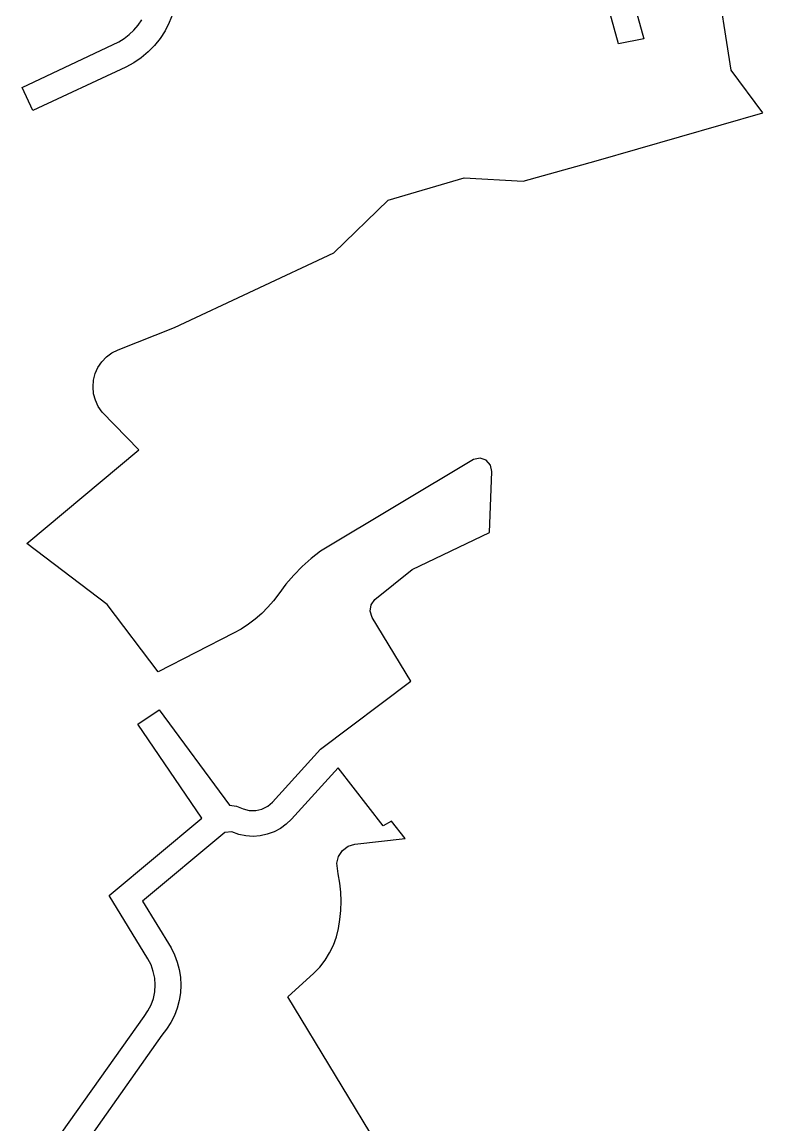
# Model space of a CAD drawing. Header units: millimetres. Extents: x 617751 to 636088, y 68402 to 77988.
# Drawn here: x 628650 to 628707.8, y 73980.6 to 74066.6 of the extents above; entities that cross this region are included whole.
import ezdxf

# ---------------------------------------------------------------- set-up
doc = ezdxf.new("R2010")
doc.units = ezdxf.units.MM
doc.header["$LTSCALE"] = 3
doc.header["$MEASUREMENT"] = 0
doc.layers.add('ALINHAMENTO PREDIAL', color=120, linetype='Continuous')

msp = doc.modelspace()

# ---------------------------------------------------------------- linework, layer by layer
at = {"layer": 'ALINHAMENTO PREDIAL'}
for points in [[(628697.26, 74069.814), (628698.505, 74065.303), (628696.538, 74064.911), (628694.718, 74071.506)], [(628697.26, 74069.814), (628698.505, 74065.303), (628696.538, 74064.911), (628694.718, 74071.506)], [(628697.26, 74069.814), (628698.505, 74065.303), (628696.538, 74064.911), (628694.718, 74071.506)], [(628697.26, 74069.814), (628698.505, 74065.303), (628696.538, 74064.911), (628694.718, 74071.506)], [(628697.26, 74069.814), (628698.505, 74065.303), (628696.538, 74064.911), (628694.718, 74071.506)], [(628697.26, 74069.814), (628698.505, 74065.303), (628696.538, 74064.911), (628694.718, 74071.506)], [(628697.26, 74069.814), (628698.505, 74065.303), (628696.538, 74064.911), (628694.718, 74071.506)], [(628697.26, 74069.814), (628698.505, 74065.303), (628696.538, 74064.911), (628694.718, 74071.506)], [(628651.356, 73977.544), (628659.487, 73989.018), (628659.794, 73989.454), (628660.039, 73989.929), (628660.216, 73990.432), (628660.324, 73990.955), (628660.36, 73991.488), (628660.323, 73992.021), (628660.213, 73992.544), (628660.034, 73993.046), (628659.787, 73993.52), (628656.774, 73998.462), (628664.011, 74004.498), (628659.009, 74011.828), (628660.661, 74012.956), (628666.156, 74005.509), (628666.711, 74005.422), (628667.218, 74005.223), (628667.703, 74005.096), (628668.204, 74005.089), (628668.693, 74005.202), (628669.14, 74005.429), (628669.52, 74005.756), (628673.275, 74009.879), (628680.304, 74015.174), (628677.297, 74020.157), (628677.131, 74020.639), (628677.21, 74021.143), (628677.517, 74021.551), (628680.412, 74023.899), (628686.451, 74026.786), (628686.651, 74031.551), (628686.542, 74032.049), (628686.2, 74032.429), (628685.716, 74032.591), (628685.215, 74032.492), (628673.276, 74025.321), (628672.533, 74024.751), (628671.831, 74024.132), (628671.174, 74023.466), (628670.564, 74022.756), (628670.005, 74022.006), (628669.601, 74021.465), (628669.16, 74020.953), (628668.684, 74020.474), (628668.175, 74020.029), (628667.636, 74019.621), (628667.071, 74019.252), (628666.48, 74018.923), (628660.604, 74015.92), (628656.608, 74021.176), (628650.336, 74025.913), (628659.081, 74033.235), (628656.223, 74036.182), (628655.919, 74036.618), (628655.694, 74037.099), (628655.555, 74037.611), (628655.505, 74038.14), (628655.546, 74038.67), (628655.677, 74039.184), (628655.894, 74039.669), (628656.191, 74040.109), (628656.559, 74040.493), (628656.986, 74040.808), (628657.462, 74041.045), (628661.865, 74042.787), (628674.312, 74048.599), (628678.537, 74052.706), (628684.476, 74054.467), (628689.086, 74054.187), (628694.786, 74055.784), (628707.803, 74059.534), (628705.334, 74062.845), (628704.089, 74070.684)], [(628651.356, 73977.544), (628659.487, 73989.018), (628659.794, 73989.454), (628660.039, 73989.929), (628660.216, 73990.432), (628660.324, 73990.955), (628660.36, 73991.488), (628660.323, 73992.021), (628660.213, 73992.544), (628660.034, 73993.046), (628659.787, 73993.52), (628656.774, 73998.462), (628664.011, 74004.498), (628659.009, 74011.828), (628660.661, 74012.956), (628666.156, 74005.509), (628666.711, 74005.422), (628667.218, 74005.223), (628667.703, 74005.096), (628668.204, 74005.089), (628668.693, 74005.202), (628669.14, 74005.429), (628669.52, 74005.756), (628673.275, 74009.879), (628680.304, 74015.174), (628677.297, 74020.157), (628677.131, 74020.639), (628677.21, 74021.143), (628677.517, 74021.551), (628680.412, 74023.899), (628686.451, 74026.786), (628686.651, 74031.551), (628686.542, 74032.049), (628686.2, 74032.429), (628685.716, 74032.591), (628685.215, 74032.492), (628673.276, 74025.321), (628672.533, 74024.751), (628671.831, 74024.132), (628671.174, 74023.466), (628670.564, 74022.756), (628670.005, 74022.006), (628669.601, 74021.465), (628669.16, 74020.953), (628668.684, 74020.474), (628668.175, 74020.029), (628667.636, 74019.621), (628667.071, 74019.252), (628666.48, 74018.923), (628660.604, 74015.92), (628656.608, 74021.176), (628650.336, 74025.913), (628659.081, 74033.235), (628656.223, 74036.182), (628655.919, 74036.618), (628655.694, 74037.099), (628655.555, 74037.611), (628655.505, 74038.14), (628655.546, 74038.67), (628655.677, 74039.184), (628655.894, 74039.669), (628656.191, 74040.109), (628656.559, 74040.493), (628656.986, 74040.808), (628657.462, 74041.045), (628661.865, 74042.787), (628674.312, 74048.599), (628678.537, 74052.706), (628684.476, 74054.467), (628689.086, 74054.187), (628694.786, 74055.784), (628707.803, 74059.534), (628705.334, 74062.845), (628704.089, 74070.684)], [(628651.356, 73977.544), (628659.487, 73989.018), (628659.794, 73989.454), (628660.039, 73989.929), (628660.216, 73990.432), (628660.324, 73990.955), (628660.36, 73991.488), (628660.323, 73992.021), (628660.213, 73992.544), (628660.034, 73993.046), (628659.787, 73993.52), (628656.774, 73998.462), (628664.011, 74004.498), (628659.009, 74011.828), (628660.661, 74012.956), (628666.156, 74005.509), (628666.711, 74005.422), (628667.218, 74005.223), (628667.703, 74005.096), (628668.204, 74005.089), (628668.693, 74005.202), (628669.14, 74005.429), (628669.52, 74005.756), (628673.275, 74009.879), (628680.304, 74015.174), (628677.297, 74020.157), (628677.131, 74020.639), (628677.21, 74021.143), (628677.517, 74021.551), (628680.412, 74023.899), (628686.451, 74026.786), (628686.651, 74031.551), (628686.542, 74032.049), (628686.2, 74032.429), (628685.716, 74032.591), (628685.215, 74032.492), (628673.276, 74025.321), (628672.533, 74024.751), (628671.831, 74024.132), (628671.174, 74023.466), (628670.564, 74022.756), (628670.005, 74022.006), (628669.601, 74021.465), (628669.16, 74020.953), (628668.684, 74020.474), (628668.175, 74020.029), (628667.636, 74019.621), (628667.071, 74019.252), (628666.48, 74018.923), (628660.604, 74015.92), (628656.608, 74021.176), (628650.336, 74025.913), (628659.081, 74033.235), (628656.223, 74036.182), (628655.919, 74036.618), (628655.694, 74037.099), (628655.555, 74037.611), (628655.505, 74038.14), (628655.546, 74038.67), (628655.677, 74039.184), (628655.894, 74039.669), (628656.191, 74040.109), (628656.559, 74040.493), (628656.986, 74040.808), (628657.462, 74041.045), (628661.865, 74042.787), (628674.312, 74048.599), (628678.537, 74052.706), (628684.476, 74054.467), (628689.086, 74054.187), (628694.786, 74055.784), (628707.803, 74059.534), (628705.334, 74062.845), (628704.089, 74070.684)], [(628651.356, 73977.544), (628659.487, 73989.018), (628659.794, 73989.454), (628660.039, 73989.929), (628660.216, 73990.432), (628660.324, 73990.955), (628660.36, 73991.488), (628660.323, 73992.021), (628660.213, 73992.544), (628660.034, 73993.046), (628659.787, 73993.52), (628656.774, 73998.462), (628664.011, 74004.498), (628659.009, 74011.828), (628660.661, 74012.956), (628666.156, 74005.509), (628666.711, 74005.422), (628667.218, 74005.223), (628667.703, 74005.096), (628668.204, 74005.089), (628668.693, 74005.202), (628669.14, 74005.429), (628669.52, 74005.756), (628673.275, 74009.879), (628680.304, 74015.174), (628677.297, 74020.157), (628677.131, 74020.639), (628677.21, 74021.143), (628677.517, 74021.551), (628680.412, 74023.899), (628686.451, 74026.786), (628686.651, 74031.551), (628686.542, 74032.049), (628686.2, 74032.429), (628685.716, 74032.591), (628685.215, 74032.492), (628673.276, 74025.321), (628672.533, 74024.751), (628671.831, 74024.132), (628671.174, 74023.466), (628670.564, 74022.756), (628670.005, 74022.006), (628669.601, 74021.465), (628669.16, 74020.953), (628668.684, 74020.474), (628668.175, 74020.029), (628667.636, 74019.621), (628667.071, 74019.252), (628666.48, 74018.923), (628660.604, 74015.92), (628656.608, 74021.176), (628650.336, 74025.913), (628659.081, 74033.235), (628656.223, 74036.182), (628655.919, 74036.618), (628655.694, 74037.099), (628655.555, 74037.611), (628655.505, 74038.14), (628655.546, 74038.67), (628655.677, 74039.184), (628655.894, 74039.669), (628656.191, 74040.109), (628656.559, 74040.493), (628656.986, 74040.808), (628657.462, 74041.045), (628661.865, 74042.787), (628674.312, 74048.599), (628678.537, 74052.706), (628684.476, 74054.467), (628689.086, 74054.187), (628694.786, 74055.784), (628707.803, 74059.534), (628705.334, 74062.845), (628704.089, 74070.684)], [(628651.356, 73977.544), (628659.487, 73989.018), (628659.794, 73989.454), (628660.039, 73989.929), (628660.216, 73990.432), (628660.324, 73990.955), (628660.36, 73991.488), (628660.323, 73992.021), (628660.213, 73992.544), (628660.034, 73993.046), (628659.787, 73993.52), (628656.774, 73998.462), (628664.011, 74004.498), (628659.009, 74011.828), (628660.661, 74012.956), (628666.156, 74005.509), (628666.711, 74005.422), (628667.218, 74005.223), (628667.703, 74005.096), (628668.204, 74005.089), (628668.693, 74005.202), (628669.14, 74005.429), (628669.52, 74005.756), (628673.275, 74009.879), (628680.304, 74015.174), (628677.297, 74020.157), (628677.131, 74020.639), (628677.21, 74021.143), (628677.517, 74021.551), (628680.412, 74023.899), (628686.451, 74026.786), (628686.651, 74031.551), (628686.542, 74032.049), (628686.2, 74032.429), (628685.716, 74032.591), (628685.215, 74032.492), (628673.276, 74025.321), (628672.533, 74024.751), (628671.831, 74024.132), (628671.174, 74023.466), (628670.564, 74022.756), (628670.005, 74022.006), (628669.601, 74021.465), (628669.16, 74020.953), (628668.684, 74020.474), (628668.175, 74020.029), (628667.636, 74019.621), (628667.071, 74019.252), (628666.48, 74018.923), (628660.604, 74015.92), (628656.608, 74021.176), (628650.336, 74025.913), (628659.081, 74033.235), (628656.223, 74036.182), (628655.919, 74036.618), (628655.694, 74037.099), (628655.555, 74037.611), (628655.505, 74038.14), (628655.546, 74038.67), (628655.677, 74039.184), (628655.894, 74039.669), (628656.191, 74040.109), (628656.559, 74040.493), (628656.986, 74040.808), (628657.462, 74041.045), (628661.865, 74042.787), (628674.312, 74048.599), (628678.537, 74052.706), (628684.476, 74054.467), (628689.086, 74054.187), (628694.786, 74055.784), (628707.803, 74059.534), (628705.334, 74062.845), (628704.089, 74070.684)], [(628651.356, 73977.544), (628659.487, 73989.018), (628659.794, 73989.454), (628660.039, 73989.929), (628660.216, 73990.432), (628660.324, 73990.955), (628660.36, 73991.488), (628660.323, 73992.021), (628660.213, 73992.544), (628660.034, 73993.046), (628659.787, 73993.52), (628656.774, 73998.462), (628664.011, 74004.498), (628659.009, 74011.828), (628660.661, 74012.956), (628666.156, 74005.509), (628666.711, 74005.422), (628667.218, 74005.223), (628667.703, 74005.096), (628668.204, 74005.089), (628668.693, 74005.202), (628669.14, 74005.429), (628669.52, 74005.756), (628673.275, 74009.879), (628680.304, 74015.174), (628677.297, 74020.157), (628677.131, 74020.639), (628677.21, 74021.143), (628677.517, 74021.551), (628680.412, 74023.899), (628686.451, 74026.786), (628686.651, 74031.551), (628686.542, 74032.049), (628686.2, 74032.429), (628685.716, 74032.591), (628685.215, 74032.492), (628673.276, 74025.321), (628672.533, 74024.751), (628671.831, 74024.132), (628671.174, 74023.466), (628670.564, 74022.756), (628670.005, 74022.006), (628669.601, 74021.465), (628669.16, 74020.953), (628668.684, 74020.474), (628668.175, 74020.029), (628667.636, 74019.621), (628667.071, 74019.252), (628666.48, 74018.923), (628660.604, 74015.92), (628656.608, 74021.176), (628650.336, 74025.913), (628659.081, 74033.235), (628656.223, 74036.182), (628655.919, 74036.618), (628655.694, 74037.099), (628655.555, 74037.611), (628655.505, 74038.14), (628655.546, 74038.67), (628655.677, 74039.184), (628655.894, 74039.669), (628656.191, 74040.109), (628656.559, 74040.493), (628656.986, 74040.808), (628657.462, 74041.045), (628661.865, 74042.787), (628674.312, 74048.599), (628678.537, 74052.706), (628684.476, 74054.467), (628689.086, 74054.187), (628694.786, 74055.784), (628707.803, 74059.534), (628705.334, 74062.845), (628704.089, 74070.684)], [(628651.356, 73977.544), (628659.487, 73989.018), (628659.794, 73989.454), (628660.039, 73989.929), (628660.216, 73990.432), (628660.324, 73990.955), (628660.36, 73991.488), (628660.323, 73992.021), (628660.213, 73992.544), (628660.034, 73993.046), (628659.787, 73993.52), (628656.774, 73998.462), (628664.011, 74004.498), (628659.009, 74011.828), (628660.661, 74012.956), (628666.156, 74005.509), (628666.711, 74005.422), (628667.218, 74005.223), (628667.703, 74005.096), (628668.204, 74005.089), (628668.693, 74005.202), (628669.14, 74005.429), (628669.52, 74005.756), (628673.275, 74009.879), (628680.304, 74015.174), (628677.297, 74020.157), (628677.131, 74020.639), (628677.21, 74021.143), (628677.517, 74021.551), (628680.412, 74023.899), (628686.451, 74026.786), (628686.651, 74031.551), (628686.542, 74032.049), (628686.2, 74032.429), (628685.716, 74032.591), (628685.215, 74032.492), (628673.276, 74025.321), (628672.533, 74024.751), (628671.831, 74024.132), (628671.174, 74023.466), (628670.564, 74022.756), (628670.005, 74022.006), (628669.601, 74021.465), (628669.16, 74020.953), (628668.684, 74020.474), (628668.175, 74020.029), (628667.636, 74019.621), (628667.071, 74019.252), (628666.48, 74018.923), (628660.604, 74015.92), (628656.608, 74021.176), (628650.336, 74025.913), (628659.081, 74033.235), (628656.223, 74036.182), (628655.919, 74036.618), (628655.694, 74037.099), (628655.555, 74037.611), (628655.505, 74038.14), (628655.546, 74038.67), (628655.677, 74039.184), (628655.894, 74039.669), (628656.191, 74040.109), (628656.559, 74040.493), (628656.986, 74040.808), (628657.462, 74041.045), (628661.865, 74042.787), (628674.312, 74048.599), (628678.537, 74052.706), (628684.476, 74054.467), (628689.086, 74054.187), (628694.786, 74055.784), (628707.803, 74059.534), (628705.334, 74062.845), (628704.089, 74070.684)], [(628651.356, 73977.544), (628659.487, 73989.018), (628659.794, 73989.454), (628660.039, 73989.929), (628660.216, 73990.432), (628660.324, 73990.955), (628660.36, 73991.488), (628660.323, 73992.021), (628660.213, 73992.544), (628660.034, 73993.046), (628659.787, 73993.52), (628656.774, 73998.462), (628664.011, 74004.498), (628659.009, 74011.828), (628660.661, 74012.956), (628666.156, 74005.509), (628666.711, 74005.422), (628667.218, 74005.223), (628667.703, 74005.096), (628668.204, 74005.089), (628668.693, 74005.202), (628669.14, 74005.429), (628669.52, 74005.756), (628673.275, 74009.879), (628680.304, 74015.174), (628677.297, 74020.157), (628677.131, 74020.639), (628677.21, 74021.143), (628677.517, 74021.551), (628680.412, 74023.899), (628686.451, 74026.786), (628686.651, 74031.551), (628686.542, 74032.049), (628686.2, 74032.429), (628685.716, 74032.591), (628685.215, 74032.492), (628673.276, 74025.321), (628672.533, 74024.751), (628671.831, 74024.132), (628671.174, 74023.466), (628670.564, 74022.756), (628670.005, 74022.006), (628669.601, 74021.465), (628669.16, 74020.953), (628668.684, 74020.474), (628668.175, 74020.029), (628667.636, 74019.621), (628667.071, 74019.252), (628666.48, 74018.923), (628660.604, 74015.92), (628656.608, 74021.176), (628650.336, 74025.913), (628659.081, 74033.235), (628656.223, 74036.182), (628655.919, 74036.618), (628655.694, 74037.099), (628655.555, 74037.611), (628655.505, 74038.14), (628655.546, 74038.67), (628655.677, 74039.184), (628655.894, 74039.669), (628656.191, 74040.109), (628656.559, 74040.493), (628656.986, 74040.808), (628657.462, 74041.045), (628661.865, 74042.787), (628674.312, 74048.599), (628678.537, 74052.706), (628684.476, 74054.467), (628689.086, 74054.187), (628694.786, 74055.784), (628707.803, 74059.534), (628705.334, 74062.845), (628704.089, 74070.684)], [(628661.706, 74067.19), (628661.457, 74066.565), (628661.138, 74065.934), (628660.756, 74065.339), (628660.315, 74064.786), (628659.821, 74064.281), (628659.277, 74063.829), (628658.69, 74063.435), (628658.067, 74063.102), (628650.816, 74059.699), (628649.966, 74061.509), (628657.516, 74065.066), (628657.942, 74065.332), (628658.34, 74065.64), (628658.703, 74065.987), (628659.03, 74066.37), (628659.316, 74066.783)], [(628661.706, 74067.19), (628661.457, 74066.565), (628661.138, 74065.934), (628660.756, 74065.339), (628660.315, 74064.786), (628659.821, 74064.281), (628659.277, 74063.829), (628658.69, 74063.435), (628658.067, 74063.102), (628650.816, 74059.699), (628649.966, 74061.509), (628657.516, 74065.066), (628657.942, 74065.332), (628658.34, 74065.64), (628658.703, 74065.987), (628659.03, 74066.37), (628659.316, 74066.783)], [(628661.706, 74067.19), (628661.457, 74066.565), (628661.138, 74065.934), (628660.756, 74065.339), (628660.315, 74064.786), (628659.821, 74064.281), (628659.277, 74063.829), (628658.69, 74063.435), (628658.067, 74063.102), (628650.816, 74059.699), (628649.966, 74061.509), (628657.516, 74065.066), (628657.942, 74065.332), (628658.34, 74065.64), (628658.703, 74065.987), (628659.03, 74066.37), (628659.316, 74066.783)], [(628661.706, 74067.19), (628661.457, 74066.565), (628661.138, 74065.934), (628660.756, 74065.339), (628660.315, 74064.786), (628659.821, 74064.281), (628659.277, 74063.829), (628658.69, 74063.435), (628658.067, 74063.102), (628650.816, 74059.699), (628649.966, 74061.509), (628657.516, 74065.066), (628657.942, 74065.332), (628658.34, 74065.64), (628658.703, 74065.987), (628659.03, 74066.37), (628659.316, 74066.783)], [(628661.706, 74067.19), (628661.457, 74066.565), (628661.138, 74065.934), (628660.756, 74065.339), (628660.315, 74064.786), (628659.821, 74064.281), (628659.277, 74063.829), (628658.69, 74063.435), (628658.067, 74063.102), (628650.816, 74059.699), (628649.966, 74061.509), (628657.516, 74065.066), (628657.942, 74065.332), (628658.34, 74065.64), (628658.703, 74065.987), (628659.03, 74066.37), (628659.316, 74066.783)], [(628661.706, 74067.19), (628661.457, 74066.565), (628661.138, 74065.934), (628660.756, 74065.339), (628660.315, 74064.786), (628659.821, 74064.281), (628659.277, 74063.829), (628658.69, 74063.435), (628658.067, 74063.102), (628650.816, 74059.699), (628649.966, 74061.509), (628657.516, 74065.066), (628657.942, 74065.332), (628658.34, 74065.64), (628658.703, 74065.987), (628659.03, 74066.37), (628659.316, 74066.783)], [(628661.706, 74067.19), (628661.457, 74066.565), (628661.138, 74065.934), (628660.756, 74065.339), (628660.315, 74064.786), (628659.821, 74064.281), (628659.277, 74063.829), (628658.69, 74063.435), (628658.067, 74063.102), (628650.816, 74059.699), (628649.966, 74061.509), (628657.516, 74065.066), (628657.942, 74065.332), (628658.34, 74065.64), (628658.703, 74065.987), (628659.03, 74066.37), (628659.316, 74066.783)], [(628661.706, 74067.19), (628661.457, 74066.565), (628661.138, 74065.934), (628660.756, 74065.339), (628660.315, 74064.786), (628659.821, 74064.281), (628659.277, 74063.829), (628658.69, 74063.435), (628658.067, 74063.102), (628650.816, 74059.699), (628649.966, 74061.509), (628657.516, 74065.066), (628657.942, 74065.332), (628658.34, 74065.64), (628658.703, 74065.987), (628659.03, 74066.37), (628659.316, 74066.783)], [(628678.169, 73978.28), (628670.725, 73990.565), (628672.739, 73992.389), (628673.206, 73992.878), (628673.62, 73993.412), (628673.977, 73993.986), (628674.273, 73994.594), (628674.503, 73995.229), (628674.667, 73995.884), (628674.781, 73996.589), (628674.848, 73997.299), (628674.869, 73998.012), (628674.843, 73998.725), (628674.771, 73999.435), (628674.652, 74000.139), (628674.537, 74000.983), (628674.673, 74001.517), (628674.982, 74001.974), (628675.426, 74002.301), (628675.955, 74002.457), (628679.864, 74002.913), (628678.818, 74004.265), (628678.167, 74003.908), (628674.652, 74008.421), (628670.998, 74004.409), (628670.591, 74004.02), (628670.135, 74003.691), (628669.637, 74003.428), (628669.108, 74003.235), (628668.557, 74003.118), (628667.996, 74003.077), (628667.434, 74003.114), (628666.883, 74003.228), (628666.352, 74003.417), (628665.798, 74003.384), (628659.379, 73998.03), (628661.598, 73994.386), (628661.869, 73993.84), (628662.083, 73993.27), (628662.237, 73992.68), (628662.33, 73992.077), (628662.36, 73991.468), (628662.327, 73990.86), (628662.232, 73990.257), (628662.075, 73989.668), (628661.858, 73989.099), (628661.584, 73988.554), (628661.255, 73988.041), (628660.876, 73987.564), (628652.99, 73976.39)], [(628678.169, 73978.28), (628670.725, 73990.565), (628672.739, 73992.389), (628673.206, 73992.878), (628673.62, 73993.412), (628673.977, 73993.986), (628674.273, 73994.594), (628674.503, 73995.229), (628674.667, 73995.884), (628674.781, 73996.589), (628674.848, 73997.299), (628674.869, 73998.012), (628674.843, 73998.725), (628674.771, 73999.435), (628674.652, 74000.139), (628674.537, 74000.983), (628674.673, 74001.517), (628674.982, 74001.974), (628675.426, 74002.301), (628675.955, 74002.457), (628679.864, 74002.913), (628678.818, 74004.265), (628678.167, 74003.908), (628674.652, 74008.421), (628670.998, 74004.409), (628670.591, 74004.02), (628670.135, 74003.691), (628669.637, 74003.428), (628669.108, 74003.235), (628668.557, 74003.118), (628667.996, 74003.077), (628667.434, 74003.114), (628666.883, 74003.228), (628666.352, 74003.417), (628665.798, 74003.384), (628659.379, 73998.03), (628661.598, 73994.386), (628661.869, 73993.84), (628662.083, 73993.27), (628662.237, 73992.68), (628662.33, 73992.077), (628662.36, 73991.468), (628662.327, 73990.86), (628662.232, 73990.257), (628662.075, 73989.668), (628661.858, 73989.099), (628661.584, 73988.554), (628661.255, 73988.041), (628660.876, 73987.564), (628652.99, 73976.39)], [(628678.169, 73978.28), (628670.725, 73990.565), (628672.739, 73992.389), (628673.206, 73992.878), (628673.62, 73993.412), (628673.977, 73993.986), (628674.273, 73994.594), (628674.503, 73995.229), (628674.667, 73995.884), (628674.781, 73996.589), (628674.848, 73997.299), (628674.869, 73998.012), (628674.843, 73998.725), (628674.771, 73999.435), (628674.652, 74000.139), (628674.537, 74000.983), (628674.673, 74001.517), (628674.982, 74001.974), (628675.426, 74002.301), (628675.955, 74002.457), (628679.864, 74002.913), (628678.818, 74004.265), (628678.167, 74003.908), (628674.652, 74008.421), (628670.998, 74004.409), (628670.591, 74004.02), (628670.135, 74003.691), (628669.637, 74003.428), (628669.108, 74003.235), (628668.557, 74003.118), (628667.996, 74003.077), (628667.434, 74003.114), (628666.883, 74003.228), (628666.352, 74003.417), (628665.798, 74003.384), (628659.379, 73998.03), (628661.598, 73994.386), (628661.869, 73993.84), (628662.083, 73993.27), (628662.237, 73992.68), (628662.33, 73992.077), (628662.36, 73991.468), (628662.327, 73990.86), (628662.232, 73990.257), (628662.075, 73989.668), (628661.858, 73989.099), (628661.584, 73988.554), (628661.255, 73988.041), (628660.876, 73987.564), (628652.99, 73976.39)], [(628678.169, 73978.28), (628670.725, 73990.565), (628672.739, 73992.389), (628673.206, 73992.878), (628673.62, 73993.412), (628673.977, 73993.986), (628674.273, 73994.594), (628674.503, 73995.229), (628674.667, 73995.884), (628674.781, 73996.589), (628674.848, 73997.299), (628674.869, 73998.012), (628674.843, 73998.725), (628674.771, 73999.435), (628674.652, 74000.139), (628674.537, 74000.983), (628674.673, 74001.517), (628674.982, 74001.974), (628675.426, 74002.301), (628675.955, 74002.457), (628679.864, 74002.913), (628678.818, 74004.265), (628678.167, 74003.908), (628674.652, 74008.421), (628670.998, 74004.409), (628670.591, 74004.02), (628670.135, 74003.691), (628669.637, 74003.428), (628669.108, 74003.235), (628668.557, 74003.118), (628667.996, 74003.077), (628667.434, 74003.114), (628666.883, 74003.228), (628666.352, 74003.417), (628665.798, 74003.384), (628659.379, 73998.03), (628661.598, 73994.386), (628661.869, 73993.84), (628662.083, 73993.27), (628662.237, 73992.68), (628662.33, 73992.077), (628662.36, 73991.468), (628662.327, 73990.86), (628662.232, 73990.257), (628662.075, 73989.668), (628661.858, 73989.099), (628661.584, 73988.554), (628661.255, 73988.041), (628660.876, 73987.564), (628652.99, 73976.39)], [(628678.169, 73978.28), (628670.725, 73990.565), (628672.739, 73992.389), (628673.206, 73992.878), (628673.62, 73993.412), (628673.977, 73993.986), (628674.273, 73994.594), (628674.503, 73995.229), (628674.667, 73995.884), (628674.781, 73996.589), (628674.848, 73997.299), (628674.869, 73998.012), (628674.843, 73998.725), (628674.771, 73999.435), (628674.652, 74000.139), (628674.537, 74000.983), (628674.673, 74001.517), (628674.982, 74001.974), (628675.426, 74002.301), (628675.955, 74002.457), (628679.864, 74002.913), (628678.818, 74004.265), (628678.167, 74003.908), (628674.652, 74008.421), (628670.998, 74004.409), (628670.591, 74004.02), (628670.135, 74003.691), (628669.637, 74003.428), (628669.108, 74003.235), (628668.557, 74003.118), (628667.996, 74003.077), (628667.434, 74003.114), (628666.883, 74003.228), (628666.352, 74003.417), (628665.798, 74003.384), (628659.379, 73998.03), (628661.598, 73994.386), (628661.869, 73993.84), (628662.083, 73993.27), (628662.237, 73992.68), (628662.33, 73992.077), (628662.36, 73991.468), (628662.327, 73990.86), (628662.232, 73990.257), (628662.075, 73989.668), (628661.858, 73989.099), (628661.584, 73988.554), (628661.255, 73988.041), (628660.876, 73987.564), (628652.99, 73976.39)], [(628678.169, 73978.28), (628670.725, 73990.565), (628672.739, 73992.389), (628673.206, 73992.878), (628673.62, 73993.412), (628673.977, 73993.986), (628674.273, 73994.594), (628674.503, 73995.229), (628674.667, 73995.884), (628674.781, 73996.589), (628674.848, 73997.299), (628674.869, 73998.012), (628674.843, 73998.725), (628674.771, 73999.435), (628674.652, 74000.139), (628674.537, 74000.983), (628674.673, 74001.517), (628674.982, 74001.974), (628675.426, 74002.301), (628675.955, 74002.457), (628679.864, 74002.913), (628678.818, 74004.265), (628678.167, 74003.908), (628674.652, 74008.421), (628670.998, 74004.409), (628670.591, 74004.02), (628670.135, 74003.691), (628669.637, 74003.428), (628669.108, 74003.235), (628668.557, 74003.118), (628667.996, 74003.077), (628667.434, 74003.114), (628666.883, 74003.228), (628666.352, 74003.417), (628665.798, 74003.384), (628659.379, 73998.03), (628661.598, 73994.386), (628661.869, 73993.84), (628662.083, 73993.27), (628662.237, 73992.68), (628662.33, 73992.077), (628662.36, 73991.468), (628662.327, 73990.86), (628662.232, 73990.257), (628662.075, 73989.668), (628661.858, 73989.099), (628661.584, 73988.554), (628661.255, 73988.041), (628660.876, 73987.564), (628652.99, 73976.39)], [(628678.169, 73978.28), (628670.725, 73990.565), (628672.739, 73992.389), (628673.206, 73992.878), (628673.62, 73993.412), (628673.977, 73993.986), (628674.273, 73994.594), (628674.503, 73995.229), (628674.667, 73995.884), (628674.781, 73996.589), (628674.848, 73997.299), (628674.869, 73998.012), (628674.843, 73998.725), (628674.771, 73999.435), (628674.652, 74000.139), (628674.537, 74000.983), (628674.673, 74001.517), (628674.982, 74001.974), (628675.426, 74002.301), (628675.955, 74002.457), (628679.864, 74002.913), (628678.818, 74004.265), (628678.167, 74003.908), (628674.652, 74008.421), (628670.998, 74004.409), (628670.591, 74004.02), (628670.135, 74003.691), (628669.637, 74003.428), (628669.108, 74003.235), (628668.557, 74003.118), (628667.996, 74003.077), (628667.434, 74003.114), (628666.883, 74003.228), (628666.352, 74003.417), (628665.798, 74003.384), (628659.379, 73998.03), (628661.598, 73994.386), (628661.869, 73993.84), (628662.083, 73993.27), (628662.237, 73992.68), (628662.33, 73992.077), (628662.36, 73991.468), (628662.327, 73990.86), (628662.232, 73990.257), (628662.075, 73989.668), (628661.858, 73989.099), (628661.584, 73988.554), (628661.255, 73988.041), (628660.876, 73987.564), (628652.99, 73976.39)], [(628678.169, 73978.28), (628670.725, 73990.565), (628672.739, 73992.389), (628673.206, 73992.878), (628673.62, 73993.412), (628673.977, 73993.986), (628674.273, 73994.594), (628674.503, 73995.229), (628674.667, 73995.884), (628674.781, 73996.589), (628674.848, 73997.299), (628674.869, 73998.012), (628674.843, 73998.725), (628674.771, 73999.435), (628674.652, 74000.139), (628674.537, 74000.983), (628674.673, 74001.517), (628674.982, 74001.974), (628675.426, 74002.301), (628675.955, 74002.457), (628679.864, 74002.913), (628678.818, 74004.265), (628678.167, 74003.908), (628674.652, 74008.421), (628670.998, 74004.409), (628670.591, 74004.02), (628670.135, 74003.691), (628669.637, 74003.428), (628669.108, 74003.235), (628668.557, 74003.118), (628667.996, 74003.077), (628667.434, 74003.114), (628666.883, 74003.228), (628666.352, 74003.417), (628665.798, 74003.384), (628659.379, 73998.03), (628661.598, 73994.386), (628661.869, 73993.84), (628662.083, 73993.27), (628662.237, 73992.68), (628662.33, 73992.077), (628662.36, 73991.468), (628662.327, 73990.86), (628662.232, 73990.257), (628662.075, 73989.668), (628661.858, 73989.099), (628661.584, 73988.554), (628661.255, 73988.041), (628660.876, 73987.564), (628652.99, 73976.39)]]:
    msp.add_lwpolyline(points, dxfattribs=at)

doc.saveas('drawing.dxf')
